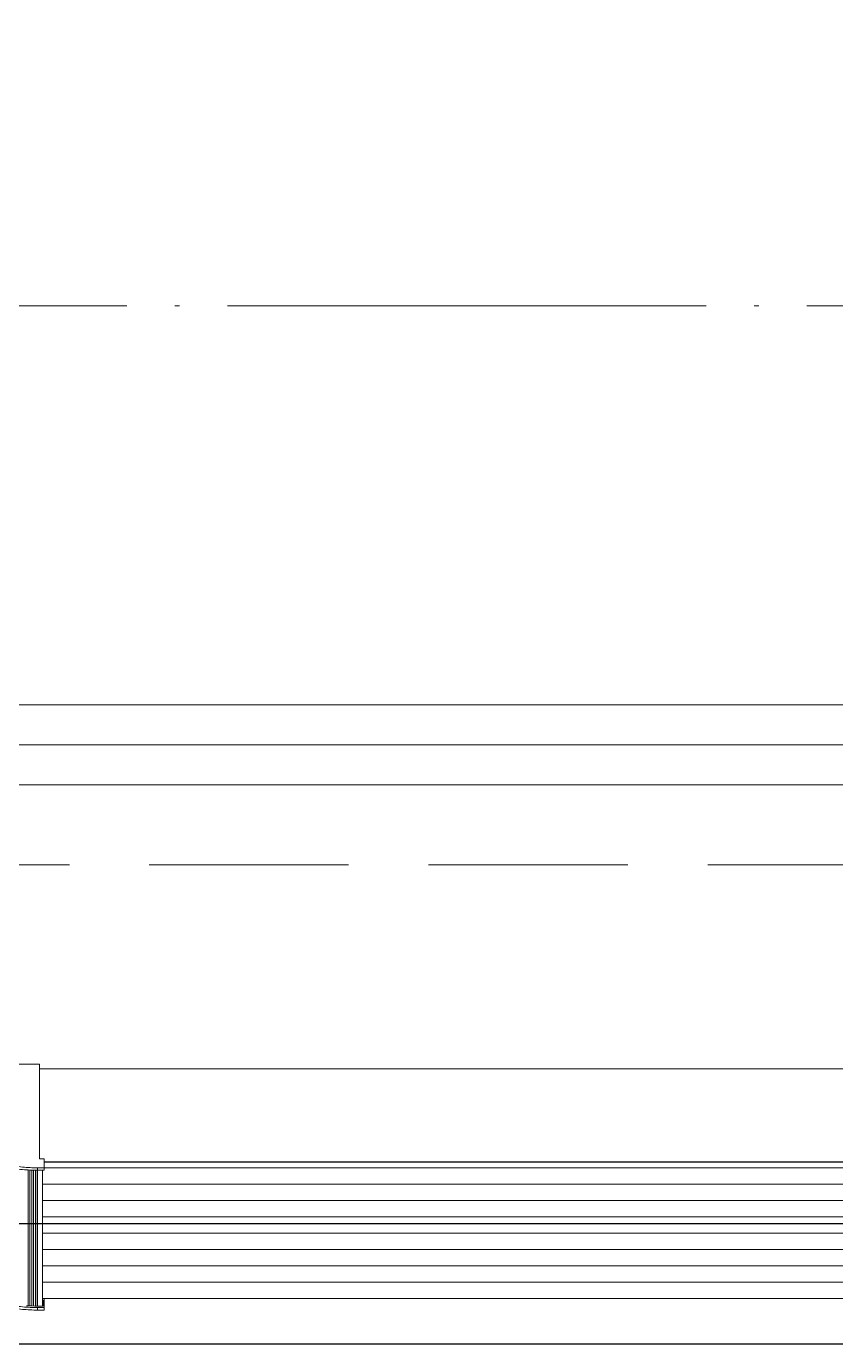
# Model space of a CAD drawing. Extents: x -518115 to 389031, y -231062 to 1628073.
# Drawn here: x 44863 to 45877, y 517540 to 519190 of the extents above; entities that cross this region are included whole.
import ezdxf

# ---------------------------------------------------------------- set-up
doc = ezdxf.new("R2010")
doc.units = 0
doc.header["$LTSCALE"] = 1000
doc.header["$MEASUREMENT"] = 0
doc.linetypes.add('DASH', pattern=[0.35, 0.25, -0.1])
doc.linetypes.add('DOTE', pattern=[2.42, 2, -0.2, 0.02, -0.2])
for name, color, linetype, lineweight in [('DOTE', 19, 'DOTE', 9), ('平面-栏杆', 135, 'Continuous', 15), ('平面-看线', 45, 'Continuous', 15), ('平面-空调预留孔', 173, 'Continuous', 15)]:
    doc.layers.add(name, color=color, linetype=linetype, lineweight=lineweight)
doc.layers.add('看线', color=251, linetype='Continuous')

# ---------------------------------------------------------------- blocks, each defined once
blk = doc.blocks.new('GDGDGDSDA')
at = {"layer": 'DOTE', "linetype": 'DOTE', "ltscale": 0.3}
for p, q in [((471334.8, 362158.3), (417334.8, 362158.3)), ((471334.8, 361558.3), (417334.8, 361558.3))]:
    blk.add_line(p, q, dxfattribs=at)
blk = doc.blocks.new('gdgdgdrgdfsfs')
at = {"layer": '平面-空调预留孔'}
for p, q in [((703030, 763849.2), (703030, 763967.6)), ((703030, 763967.6), (703111.7, 763967.6)), ((703030, 763961.6), (701455, 763961.6)), ((703023.9, 763845.2), (701461.2, 763845.2)), ((703023.9, 763844.9), (701461.2, 763844.9)), ((703023.9, 763837.8), (701461.2, 763837.8)), ((703023.9, 763834.7), (703023.9, 763849.2)), ((703023.9, 763849.2), (703030, 763849.2)), ((703032.3, 763837.8), (703023.9, 763837.8)), ((703023.9, 763834.7), (703032.3, 763834.7)), ((703026.2, 763664.6), (703026.2, 763834.7)), ((703032.3, 763664.6), (703032.3, 763837.8)), ((703032.7, 763664.6), (703032.7, 763834.7)), ((703035, 763664.6), (703035, 763834.7)), ((703037.3, 763664.7), (703037.3, 763834.8)), ((703039.6, 763664.7), (703039.6, 763834.9)), ((703041.9, 763664.9), (703041.9, 763835)), ((703044.2, 763665), (703044.2, 763835.1)), ((703026.2, 763817.3), (701458.9, 763817.3)), ((703026.2, 763796.9), (701458.9, 763796.9)), ((703026.2, 763776.4), (701458.9, 763776.4)), ((703026.2, 763756), (701458.9, 763756)), ((703026.2, 763735.5), (701458.9, 763735.5)), ((703026.2, 763715), (701458.9, 763715)), ((703026.2, 763694.6), (701458.9, 763694.6)), ((703026.2, 763674.1), (701458.9, 763674.1)), ((703023.9, 763659.6), (703023.9, 763674.1)), ((703023.9, 763674.1), (703026.2, 763674.1)), ((703025.4, 763672.2), (703025.4, 763664.6)), ((703026.2, 763672.2), (703025.4, 763672.2)), ((703026.2, 763669.7), (703025.4, 763669.7)), ((703032.3, 763662.7), (703023.9, 763662.7)), ((703023.9, 763659.6), (703032.3, 763659.6)), ((703025.4, 763664.6), (703032.3, 763664.6)), ((703032.3, 763659.6), (703032.3, 763662.7))]:
    blk.add_line(p, q, dxfattribs=at)
for points, knots in [([(703088.6, 763846.3), (703082.5, 763844.4), (703070.1, 763841.2), (703051.3, 763838.4), (703038.6, 763837.8), (703032.3, 763837.8)], [0, 0, 0, 0, 24.22556, 48.472753, 72.728, 72.728, 72.728, 72.728]), ([(703032.3, 763834.7), (703038.6, 763834.7), (703051.3, 763835.3), (703070.1, 763838.2), (703082.5, 763841.3), (703088.6, 763843.2)], [0, 0, 0, 0, 24.256764, 48.502888, 72.728, 72.728, 72.728, 72.728]), ([(703088.6, 763671.2), (703082.5, 763669.3), (703070.1, 763666.2), (703051.3, 763663.3), (703038.6, 763662.7), (703032.3, 763662.7)], [0, 0, 0, 0, 24.225112, 48.471236, 72.728, 72.728, 72.728, 72.728]), ([(703032.3, 763659.6), (703038.6, 763659.6), (703051.3, 763660.2), (703070.1, 763663.1), (703082.5, 763666.2), (703088.6, 763668.1)], [0, 0, 0, 0, 24.255247, 48.50244, 72.728, 72.728, 72.728, 72.728])]:
    blk.add_open_spline(points, degree=3, knots=knots, dxfattribs=at)
blk.add_open_spline([(703032.3, 763664.6), (703037, 763664.6), (703041.7, 763664.8), (703046.4, 763665.1)], degree=3, dxfattribs=at)

msp = doc.modelspace()

# ---------------------------------------------------------------- linework, layer by layer
at = {"layer": '平面-栏杆'}
for points in [[(46666.6, 518290.4), (42016.6, 518290.4)], [(46666.6, 518240.4), (42016.6, 518240.4)]]:
    msp.add_lwpolyline(points, dxfattribs=at)
at = {"layer": '平面-看线'}
msp.add_lwpolyline([(46666.6, 518340.4), (42016.6, 518340.4)], dxfattribs=at)
at = {"layer": '平面-看线', "linetype": 'DASH'}
msp.add_lwpolyline([(46666.6, 518140.4), (42016.6, 518140.4)], dxfattribs=at)
at = {"layer": '看线', "color": 201}
msp.add_lwpolyline([(60916.6, 519190.4), (60916.6, 517690.4), (40716.6, 517690.4), (40716.6, 519190.4), (38316.6, 519190.4)], dxfattribs=at)
at = {"layer": '看线', "color": 202, "ltscale": 0.5}
msp.add_lwpolyline([(44666.6, 517690.4), (44666.6, 517540.4), (46666.6, 517540.4), (46666.6, 517690.4)], dxfattribs=at)

# ---------------------------------------------------------------- block references
msp.add_blockref('GDGDGDSDA', (-406018.2, 156682.1))
at = {"layer": '平面-空调预留孔', "xscale": -1}
msp.add_blockref('gdgdgdrgdfsfs', (747909.1, -246077.1), dxfattribs=at)

doc.saveas('drawing.dxf')
